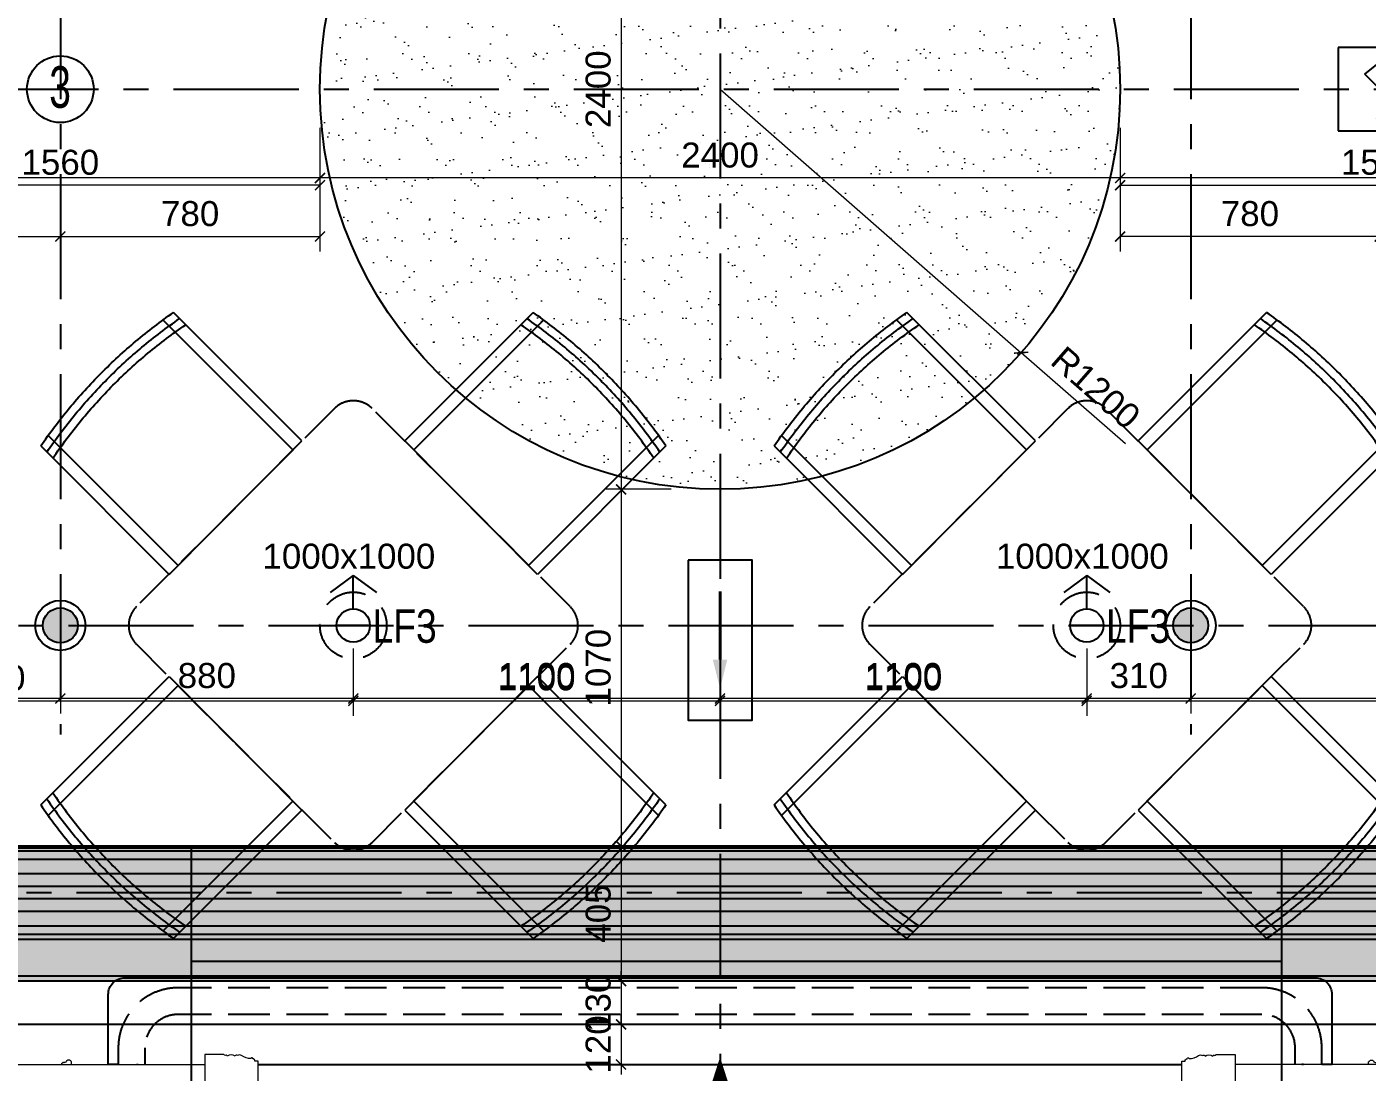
# Model space of a CAD drawing. Header units: millimetres. Extents: x -6033 to 120673, y -4970 to 90533.
# Drawn here: x 55271 to 59291, y 66417 to 69552 of the extents above; entities that cross this region are included whole.
import ezdxf
from ezdxf.enums import TextEntityAlignment as Align

# ---------------------------------------------------------------- set-up
doc = ezdxf.new("R2010")
doc.units = ezdxf.units.MM
for name, pattern in [('I-CEILING$0$CENTER', [2, 1.25, -0.25, 0.25, -0.25]), ('I-PLAN$0$ACAD_ISO02W100', [15, 12, -3]), ('I-PLAN$0$CENTER', [2, 1.25, -0.25, 0.25, -0.25]), ('I-PLAN$0$DASH', [0.35, 0.25, -0.1]), ('I-PLAN$0$DASHED', [19.05, 12.7, -6.35]), ('I-PLAN$0$HIDDEN2', [0.1875, 0.125, -0.0625])]:
    doc.linetypes.add(name, pattern=pattern)
doc.layers.get('DefPoints').update_dxf_attribs({"color": 250})
for name, color, linetype, lineweight in [('_ACM-A-ANNO-DIMS', 2, 'Continuous', 9), ('_ACM-A-ANNO-DIMS-a', 2, 'Continuous', 18), ('_ACM-A-ANNO-DIMS-b', 2, 'Continuous', 18), ('I-AR$0$I-SCOPE', 252, 'Continuous', 35), ('I-CEILING$0$_ACM-A-DETL', 7, 'Continuous', 9), ('I-CEILING$0$_ACM-A-HACH', 251, 'Continuous', 9), ('I-PLAN$0$I-PL-WALL-FHINISH', 73, 'Continuous', 13)]:
    doc.layers.add(name, color=color, linetype=linetype, lineweight=lineweight)
for name, color, linetype in [('I-AR$0$I-stairs', 2, 'Continuous'), ('I-CEILING$0$0-LIGHT-RC', 1, 'Continuous'), ('I-CEILING$0$0-LIGHT-TXT', 90, 'Continuous'), ('I-CEILING$0$EQUIP-消防', 3, 'Continuous'), ('I-CEILING$0$EQUIP_喷头', 90, 'Continuous'), ('I-CEILING$0$I-GRID', 252, 'I-CEILING$0$CENTER'), ('I-CEILING$0$I-RCP', 2, 'Continuous'), ('I-CEILING$0$I-RCP-AIR', 64, 'Continuous'), ('I-CEILING$0$I-RCP-COVER', 10, 'Continuous'), ('I-CEILING$0$I-RCP-REF', 3, 'Continuous'), ('I-PLAN$0$0-建-楼梯', 1, 'Continuous'), ('I-PLAN$0$A-stairs', 2, 'Continuous'), ('I-PLAN$0$FURN', 1, 'Continuous'), ('I-PLAN$0$I-GRID', 252, 'I-PLAN$0$CENTER'), ('I-PLAN$0$I-PL-FURN', 1, 'I-PLAN$0$DASH'), ('I-PLAN$0$I-PL-LIGHT', 1, 'I-PLAN$0$HIDDEN2'), ('I-PLAN$0$P-平面活动家具', 1, 'Continuous')]:
    doc.layers.add(name, color=color, linetype=linetype)
doc.styles.add('_ACM-G-NOTES', font='arial.ttf')
doc.styles.add('I-CEILING$0$_TEL_ATTDEF', font='GBENOR', dxfattribs={"width": 0.8, "height": 3, "bigfont": 'GBCBIG'})
doc.styles.add('I-CEILING$0$hztxt', font='ROS.shx', dxfattribs={"width": 0.7, "bigfont": 'HZTXT.shx'})
doc.styles.add('I-CEILING$0$I-CEILING$0$ar', font='arial.ttf', dxfattribs={"width": 0.8})
doc.styles.add('I-CEILING$0$Standard', font='arial.ttf')
doc.styles.add('I-CEILING$0$黑体', font='simhei.ttf', dxfattribs={"height": 600})
doc.styles.add('I-PLAN$0$Arial', font='ARIALUNI.ttf')
doc.dimstyles.new('_ACM-DIM-A_30', dxfattribs={"dimscale": 30, "dimtxt": 2.5, "dimasz": 1, "dimexe": 1.5, "dimexo": 1, "dimgap": 1, "dimtad": 1, "dimdec": 0, "dimrnd": 5, "dimzin": 1, "dimdsep": 46, "dimtxsty": '_ACM-G-NOTES', "dimblk": 'ARCHTICK', "dimcen": 2.5, "dimclrd": 256, "dimclre": 256, "dimclrt": 256, "dimadec": 3, "dimazin": 0, "dimtfac": 1, "dimtdec": 0, "dimtix": 1, "dimtmove": 0, "dimatfit": 3, "dimldrblk": 'DOTSMALL', "dimfxl": 5, "dimfxlon": 1, "dimlwd": 18, "dimlwe": 18, "dimarcsym": 0})

# ---------------------------------------------------------------- blocks, each defined once
blk = doc.blocks.new('I-AR')
at = {"layer": 'I-AR$0$I-SCOPE'}
h = blk.add_hatch(dxfattribs=at)
h.set_pattern_fill('ANSI31', color=256, scale=200)
h.paths.add_polyline_path([(63300, 72640), (66630, 72640), (66630, 70889.4), (90600, 70890), (90600, 66390), (96650, 66390), (96650, 24876.4), (18340, 24876.4), (18340, 66390), (48090, 66390), (48090, 72640), (51400, 72640), (51400, 72649.9), (52869.5, 72649.9), (52869.5, 72640), (55240, 72640), (55240, 72790), (59460, 72790), (59460, 72640), (61830.5, 72640), (61830.5, 72649.9), (63300, 72649.9)], flags=16)
h.paths.add_polyline_path([(7330, 0), (7330, -1770), (11180, -1770), (11180, 0), (18450, 0), (18450, 2900), (27550, 2900), (27550, 18090), (37037.3, 18090), (37037.3, 17350), (96200, 17350), (96200, 18120), (114640, 18120), (114640, 84500), (0, 84500), (0, 0)])
at = {"layer": 'I-AR$0$I-stairs'}
for p, q in [((48630, 67090), (66100, 67090)), ((55765, 66390), (55765, 67090)), ((59035, 66390), (59035, 67090)), ((55765, 66750), (59035, 66750))]:
    blk.add_line(p, q, dxfattribs=at)
blk = doc.blocks.new('I-PLAN$0$091116-BRASSERIE$0$Floor_03$0$Y_03_Floor$0$3rd-Floor-rest$0$A$C41AE3FBC')
at = {"layer": 'I-PLAN$0$I-PL-FURN', "ltscale": 500}
for p, q in [((-9.62, -6), (-9.62, 15.76)), ((9.62, -6.06), (9.62, 15.7))]:
    blk.add_line(p, q, dxfattribs=at)
blk.add_lwpolyline([(11.12, 15.38), (11.12, -6.06), (-11.12, -6), (-11.12, 15.44)], dxfattribs=at)
for centre, radius, start, end in [((-0.15, -45.9), 62.31, 79.5796, 100.1371), ((-0.15, -45.25), 60.66, 79.2974, 100.4193), ((-0.14, -44.6), 59.02, 78.9991, 100.7176)]:
    blk.add_arc(centre, radius, start, end, dxfattribs=at)
blk = doc.blocks.new('*U641')
at = {"layer": 'I-PLAN$0$I-PL-WALL-FHINISH'}
for points in [[(0, 50), (0, -30), (57, -30, -0.37825), (61.8, -27, 0.623496), (66.5, -25, 0.284819), (90.4, -25, 0.636149), (97.5, -27, 0.282378), (109.8, -26.5, -0.186128), (138.1, -17.9, 0.824383), (144, -16.9), (146.4, -16.9, -0.262247), (150, -13.9), (150, -9.9), (160, -9.9), (160, 559.9), (150, 559.9), (150, 563.9, -0.262247), (146.4, 566.9), (144, 566.9, 0.824383), (138.1, 567.9, -0.186128), (109.8, 576.5, 0.282378), (97.5, 577, 0.636149), (90.4, 575, 0.284819), (66.5, 575, 0.623496), (61.8, 577, -0.37825), (57, 580), (0, 580), (0, 500)], [(3090, 50), (3090, -30), (3033, -30, 0.37825), (3028.2, -27, -0.623496), (3023.5, -25, -0.284819), (2999.6, -25, -0.636149), (2992.5, -27, -0.282378), (2980.2, -26.5, 0.186128), (2951.9, -17.9, -0.824383), (2946, -16.9), (2943.6, -16.9, 0.262247), (2940, -13.9), (2940, -9.9), (2930, -9.9), (2930, 559.9), (2940, 559.9), (2940, 563.9, 0.262247), (2943.6, 566.9), (2946, 566.9, -0.824383), (2951.9, 567.9, 0.186128), (2980.2, 576.5, -0.282378), (2992.5, 577, -0.636149), (2999.6, 575, -0.284819), (3023.5, 575, -0.623496), (3028.2, 577, 0.37825), (3033, 580), (3090, 580), (3090, 500)]]:
    blk.add_lwpolyline(points, format="xyb", dxfattribs=at)
blk = doc.blocks.new('*U642')
at = {"layer": 'I-PLAN$0$I-PL-WALL-FHINISH'}
blk.add_lwpolyline([(0, 0), (2600.5, 0)], dxfattribs=at)
for points in [[(205, -1), (200, -1), (200, 0), (205, 0)], [(2395.5, -1), (2400.5, -1), (2400.5, 0), (2395.5, 0)]]:
    blk.add_lwpolyline(points, close=True, dxfattribs=at)
for points in [[(400, 0), (400, -8, -0.320816), (402.7, -10.6), (403.3, -10.6, 0.466827), (414.7, -10.6), (415.3, -10.6, -0.468154), (422.7, -5.5), (423.3, -4.8, 0.645582), (426.7, -4.6), (427.3, -4.6, -0.415157), (430, -3.3), (430, 0)], [(2200.5, 0), (2200.5, -8, 0.320816), (2197.8, -10.6), (2197.2, -10.6, -0.466827), (2185.8, -10.6), (2185.2, -10.6, 0.468154), (2177.8, -5.5), (2177.2, -4.8, -0.645582), (2173.8, -4.6), (2173.2, -4.6, 0.415157), (2170.5, -3.3), (2170.5, 0)]]:
    blk.add_lwpolyline(points, format="xyb", close=True, dxfattribs=at)
blk = doc.blocks.new('I-PLAN')
at = {"layer": 'I-PLAN$0$0-建-楼梯'}
blk.add_lwpolyline([(57350, 66080, 0, 0, 0), (57350, 66461.8, 0, 80, 0), (57350, 66337.1, 0, 0, 0)], format="xyseb", dxfattribs=at)
at = {"layer": 'I-PLAN$0$A-stairs'}
blk.add_lwpolyline([(55545, 66440), (55515, 66440), (55515, 66650, -0.414214), (55565, 66700), (59135, 66700, -0.414214), (59185, 66650), (59185, 66440), (59155, 66440)], format="xyb", dxfattribs=at)
at = {"layer": 'I-PLAN$0$I-GRID', "ltscale": 300}
for points in [[(57350, 74271.9), (57350, 60523.9)], [(47311.1, 69365), (67518.9, 69365)]]:
    blk.add_lwpolyline(points, dxfattribs=at)
at = {"layer": 'I-PLAN$0$I-PL-FURN', "ltscale": 500}
for points in [[(56306.6, 67106.1), (56900.5, 67700.1, 0.414214), (56900.5, 67813.2), (56306.6, 68407.2, 0.414214), (56193.4, 68407.2), (55599.5, 67813.2, 0.414214), (55599.5, 67700.1), (56193.4, 67106.1, 0.414214)], [(58506.6, 67106.1), (59100.5, 67700.1, 0.414214), (59100.5, 67813.2), (58506.6, 68407.2, 0.414214), (58393.4, 68407.2), (57799.5, 67813.2, 0.414214), (57799.5, 67700.1), (58393.4, 67106.1, 0.414214)]]:
    blk.add_lwpolyline(points, format="xyb", close=True, dxfattribs=at)
for points in [[(59155, 66440), (59155, 66490, 0.414214), (58975, 66670), (55725, 66670, 0.414214), (55545, 66490), (55545, 66440)], [(59075, 66440), (59075, 66490, 0.414214), (58975, 66590), (55725, 66590, 0.414214), (55625, 66490), (55625, 66440)]]:
    blk.add_lwpolyline(points, format="xyb", dxfattribs=at)
at = {"layer": 'I-PLAN$0$I-PL-LIGHT', "linetype": 'I-PLAN$0$DASHED', "ltscale": 10}
for centre in [(56250, 67756.6), (58450, 67756.6)]:
    blk.add_circle(centre, 100, dxfattribs=at)
at = {"layer": 'I-PLAN$0$I-PL-WALL-FHINISH'}
blk.add_blockref('*U641', (55805, 65890), dxfattribs=at)
at = {"layer": 'I-PLAN$0$I-PL-WALL-FHINISH', "xscale": -1, "rotation": 180}
blk.add_blockref('*U642', (53204.5, 66440), dxfattribs=at)
at = {"layer": 'I-PLAN$0$I-PL-WALL-FHINISH', "rotation": 180}
blk.add_blockref('*U642', (61495.5, 66440), dxfattribs=at)
at = {"layer": 'I-PLAN$0$P-平面活动家具', "yscale": 25.39999999990687, "zscale": 25.39999999990687}
for p, xscale, rotation in [((55788.2, 68218.4), -25.39999999990687, 45), ((56711.8, 68218.4), 25.39999999990687, 315), ((57988.2, 68218.4), -25.39999999990687, 45), ((58911.8, 68218.4), 25.39999999990687, 315), ((55788.2, 67294.8), 25.39999999990687, 135), ((56711.8, 67294.8), -25.39999999990687, 225), ((57988.2, 67294.8), 25.39999999990687, 135), ((58911.8, 67294.8), -25.39999999990687, 225)]:
    blk.add_blockref('I-PLAN$0$091116-BRASSERIE$0$Floor_03$0$Y_03_Floor$0$3rd-Floor-rest$0$A$C41AE3FBC', p, dxfattribs=dict(at, xscale=xscale, rotation=rotation))
at = {"layer": 'I-PLAN$0$FURN', "linetype": 'I-PLAN$0$ACAD_ISO02W100', "char_height": 75, "attachment_point": 1, "style": 'I-PLAN$0$Arial'}
for insert in [(55977.4, 68001.9), (58177.4, 68001.9)]:
    blk.add_mtext_dynamic_manual_height_columns('{\\fArial Unicode MS|b0|i0|c134|p34;1000x}1000', width=181404.2, gutter_width=600, heights=[131.5], dxfattribs=dict(at, insert=insert))
blk = doc.blocks.new('I-CEILING$0$K_09291619781205193186')
at = {"layer": 'I-CEILING$0$0-LIGHT-RC'}
for p, q in [((0, 150), (-69.1, 98.8)), ((0, 50), (0, 150)), ((0, 150), (69.1, 98.8)), ((50, 0), (-50, 0))]:
    blk.add_line(p, q, dxfattribs=at)
blk.add_circle((0, 0), 50, dxfattribs=at)
at = {"layer": 'I-CEILING$0$0-LIGHT-TXT', "style": 'I-CEILING$0$I-CEILING$0$ar', "width": 0.8}
blk.add_text('LF3', height=100, dxfattribs=at).set_placement((57.6, -52))
blk = doc.blocks.new('I-CEILING$0$R626')
for p, q in [((-250, 250), (-250, -250)), ((250, 250), (-250, 250)), ((250, -250), (250, 250)), ((-90, 90), (22.5, 180)), ((0, 0), (-90, 90)), ((0, 0), (90, -90)), ((90, -90), (-22.5, -180)), ((-250, -250), (250, -250))]:
    blk.add_line(p, q)
at = {"style": 'I-CEILING$0$Standard', "flags": 1}
blk.add_attdef('A', text='', height=0.009, dxfattribs=at).set_placement((0, 0), align=Align.MIDDLE_CENTER)
blk = doc.blocks.new('I-CEILING$0$A$C81734cc7')
at = {"layer": 'I-CEILING$0$_ACM-A-DETL'}
h = blk.add_hatch(color=256, dxfattribs=at)
edge = h.paths.add_edge_path()
edge.add_arc((0, 0), 52.5, 0, 360)
for radius in [75, 52.5]:
    blk.add_circle((0, 0), radius)
blk = doc.blocks.new('I-CEILING$0$$equip_U$00000441(DESKTOP-CO1PE1H)')
blk.add_circle((0, 0), 0.4)
at = {"color": 1, "style": 'I-CEILING$0$hztxt', "width": 0.7}
blk.add_text('3', height=0.5, dxfattribs=at).set_placement((-0.003, 0.027), align=Align.MIDDLE)
blk = doc.blocks.new('*U714')
at = {"ltscale": 0.1}
blk.add_lwpolyline([(-250, 200), (250, 200), (250, 0), (-250, 0)], close=True, dxfattribs=at)
at = {"ltscale": 0.1, "const_width": 9.38}
blk.add_lwpolyline([(-152.9, 100), (61.1, 100)], dxfattribs=at)
blk.add_solid([(61.1, 122.5), (151.1, 100), (61.1, 77.5)])
blk = doc.blocks.new('I-CEILING')
at = {"layer": 'I-CEILING$0$_ACM-A-HACH'}
h = blk.add_hatch(dxfattribs=at)
h.set_pattern_fill('AR-SAND', color=256, scale=2.5)
h.paths.add_polyline_path([(49785, 71635), (65255, 71635), (65255, 67095), (49785, 67095)], flags=16)
h.paths.add_polyline_path([(49380, 72040), (65660, 72040), (65660, 66690), (49380, 66690)])
h = blk.add_hatch(dxfattribs=at)
h.set_pattern_fill('AR-SAND', color=256, scale=2.5)
h.set_pattern_definition([(37.5, (-65, 0), (-4.00008, 122.35331), [0, -96.52, 0, -107.95, 0, -103.1875]), (7.5, (-65, 0), (112.38082, 179.20628), [0, -52.07, 0, -86.995, 0, -33.3375]), (327.5, (-143.1, 0), (197.74809, 0.3593), [0, -31.75, 0, -114.3, 0, -149.225]), (317.5, (-143.1, 0), (190.8891, 55.73233), [0, -15.875, 0, -74.93, 0, -85.725])])
edge = h.paths.add_edge_path()
edge.add_arc((57350, 69365), 1200, 0, 360)
at = {"layer": 'I-CEILING$0$I-GRID', "ltscale": 300}
blk.add_line((49395.4, 67756.6), (65155.5, 67756.6), dxfattribs=at)
blk.add_lwpolyline([(49645, 71775), (65395, 71775), (65395, 66955), (49645, 66955)], close=True, dxfattribs=at)
for points in [[(55371.2, 71510.7), (55371.2, 67429.8)], [(58761.9, 71510.7), (58761.9, 67429.8)]]:
    blk.add_lwpolyline(points, dxfattribs=at)
at = {"layer": 'I-CEILING$0$I-RCP'}
blk.add_lwpolyline([(49250, 72170), (65790, 72170), (65790, 66560), (49250, 66560)], close=True, dxfattribs=at)
blk.add_lwpolyline([(55965, 66439.9), (58735, 66439.9)], dxfattribs=at)
at = {"layer": 'I-CEILING$0$I-RCP-AIR'}
for points in [[(49545, 71875), (65495, 71875), (65495, 66855), (49545, 66855)], [(49588.7, 71831.3), (65451.3, 71831.3), (65451.3, 66898.7), (49588.7, 66898.7)], [(49626.3, 71793.7), (65413.7, 71793.7), (65413.7, 66936.3), (49626.3, 66936.3)], [(49663.8, 71756.2), (65376.2, 71756.2), (65376.2, 66973.8), (49663.8, 66973.8)], [(49701.3, 71718.7), (65338.7, 71718.7), (65338.7, 67011.3), (49701.3, 67011.3)], [(49745, 71675), (65295, 71675), (65295, 67055), (49745, 67055)]]:
    blk.add_lwpolyline(points, close=True, dxfattribs=at)
at = {"layer": 'I-CEILING$0$I-RCP-COVER'}
for points in [[(49380, 72040), (65660, 72040), (65660, 66690), (49380, 66690)], [(49395, 72025), (65645, 72025), (65645, 66705), (49395, 66705)], [(49505, 71915), (65535, 71915), (65535, 66815), (49505, 66815)], [(49520, 71900), (65520, 71900), (65520, 66830), (49520, 66830)], [(49770, 71650), (65270, 71650), (65270, 67080), (49770, 67080)], [(49785, 71635), (65255, 71635), (65255, 67095), (49785, 67095)]]:
    blk.add_lwpolyline(points, close=True, dxfattribs=at)
blk.add_circle((57350, 69365), 1200, dxfattribs=at)
for p in [(56250, 67756.6), (58450, 67756.6)]:
    blk.add_blockref('I-CEILING$0$K_09291619781205193186', p)
at = {"layer": 'I-CEILING$0$EQUIP-消防', "xscale": 0.5, "yscale": 0.5, "zscale": 0.5}
blk.add_blockref('I-CEILING$0$R626', (59328.8, 69365), dxfattribs=at)
at = {"layer": 'I-CEILING$0$EQUIP_喷头'}
for p in [(55371.2, 67756.6), (58761.9, 67756.6)]:
    blk.add_blockref('I-CEILING$0$A$C81734cc7', p, dxfattribs=at)
at = {"layer": 'I-CEILING$0$I-RCP-REF', "color": 1, "linetype": 'Continuous'}
ref = blk.add_blockref('I-CEILING$0$$equip_U$00000441(DESKTOP-CO1PE1H)', (55371.2, 69365), dxfattribs=dict(at, xscale=249.9999999999999, yscale=249.9999999999999, zscale=249.9999999999999))
ref.add_attrib('$TEXT$', 'REMARK', dxfattribs={"layer": 'I-CEILING$0$0-LIGHT-RC', "color": 7, "height": 0.005, "style": 'I-CEILING$0$_TEL_ATTDEF'}).set_placement((55371.3, 69365), align=Align.MIDDLE_CENTER)
at = {"layer": 'I-CEILING$0$I-RCP-REF', "linetype": 'Continuous', "xscale": -0.96, "yscale": 0.96, "zscale": 0.96, "rotation": 90}
blk.add_blockref('*U714', (57446, 67712.5), dxfattribs=at)
at = {"layer": 'I-CEILING$0$I-RCP-AIR', "style": 'I-CEILING$0$黑体'}
for tag, p in [('R', (61966.4, 71748.9)), ('R', (61966.4, 66925.2)), ('R', (51736.1, 63924.8)), ('R', (62976.1, 63924.8)), ('S', (56433.6, 63065))]:
    blk.add_attdef(tag, text='', height=100, dxfattribs=at).set_placement(p, align=Align.MIDDLE_CENTER)
blk = doc.blocks.new('_ArchTick')
at = {"color": 2, "linetype": 'ByBlock', "const_width": 0.15}
blk.add_lwpolyline([(-0.5, -0.5), (0.5, 0.5)], dxfattribs=at)
blk = doc.blocks.new('*D103')
at = {"layer": '_ACM-A-ANNO-DIMS', "lineweight": 18, "transparency": 16777216}
for p, q in [((57203, 68165), (57008, 68165)), ((57053, 68165), (57053, 67095)), ((57203, 67095), (57008, 67095))]:
    blk.add_line(p, q, dxfattribs=at)
at = {"layer": 'DefPoints', "color": 0, "transparency": 16777216}
for p in [(57415, 68165), (57053, 67095), (57415, 67095)]:
    blk.add_point(p, dxfattribs=at)
at = {"layer": '_ACM-A-ANNO-DIMS', "lineweight": 18, "transparency": 16777216, "xscale": 30, "yscale": 30, "zscale": 30}
for p, rotation in [((57053, 68165), 90), ((57053, 67095), 270)]:
    blk.add_blockref('_ArchTick', p, dxfattribs=dict(at, rotation=rotation))
at = {"layer": '_ACM-A-ANNO-DIMS', "transparency": 16777216, "insert": (56984.7, 67630), "char_height": 75, "attachment_point": 5, "rotation": 90, "style": '_ACM-G-NOTES'}
blk.add_mtext('1070', dxfattribs=at)
blk = doc.blocks.new('_DotSmall')
at = {"color": 0, "linetype": 'ByBlock', "const_width": 0.5}
blk.add_lwpolyline([(-0.0625, 0, 1), (0.0625, 0, 1)], format="xyb", close=True, dxfattribs=at)
blk = doc.blocks.new('*D102')
at = {"layer": '_ACM-A-ANNO-DIMS', "lineweight": 18, "transparency": 16777216}
for p, q in [((57203, 67095), (57008, 67095)), ((57053, 67095), (57053, 66690)), ((57203, 66690), (57008, 66690))]:
    blk.add_line(p, q, dxfattribs=at)
at = {"layer": 'DefPoints', "color": 0, "transparency": 16777216}
for p in [(57415, 67095), (57053, 66690), (57415, 66690)]:
    blk.add_point(p, dxfattribs=at)
at = {"layer": '_ACM-A-ANNO-DIMS', "lineweight": 18, "transparency": 16777216, "xscale": 30, "yscale": 30, "zscale": 30}
for p, rotation in [((57053, 67095), 90), ((57053, 66690), 270)]:
    blk.add_blockref('_ArchTick', p, dxfattribs=dict(at, rotation=rotation))
at = {"layer": '_ACM-A-ANNO-DIMS', "transparency": 16777216, "insert": (56984.7, 66892.5), "char_height": 75, "attachment_point": 5, "rotation": 90, "style": '_ACM-G-NOTES'}
blk.add_mtext('405', dxfattribs=at)
blk = doc.blocks.new('*D99')
at = {"layer": '_ACM-A-ANNO-DIMS', "lineweight": 18, "transparency": 16777216}
for p, q in [((57203, 70565), (57008, 70565)), ((57053, 70565), (57053, 68165)), ((57203, 68165), (57008, 68165))]:
    blk.add_line(p, q, dxfattribs=at)
at = {"layer": 'DefPoints', "color": 0, "transparency": 16777216}
for p in [(57415, 70565), (57053, 68165), (57415, 68165)]:
    blk.add_point(p, dxfattribs=at)
at = {"layer": '_ACM-A-ANNO-DIMS', "lineweight": 18, "transparency": 16777216, "xscale": 30, "yscale": 30, "zscale": 30}
for p, rotation in [((57053, 70565), 90), ((57053, 68165), 270)]:
    blk.add_blockref('_ArchTick', p, dxfattribs=dict(at, rotation=rotation))
at = {"layer": '_ACM-A-ANNO-DIMS', "transparency": 16777216, "insert": (56984.7, 69365), "char_height": 75, "attachment_point": 5, "rotation": 90, "style": '_ACM-G-NOTES'}
blk.add_mtext('2400', dxfattribs=at)
blk = doc.blocks.new('*D100')
at = {"layer": '_ACM-A-ANNO-DIMS', "lineweight": 18, "transparency": 16777216}
for p, q in [((57053, 66560), (57053, 66590)), ((57203, 66560), (57008, 66560)), ((57053, 66560), (57053, 66439.9)), ((57203, 66439.9), (57008, 66439.9)), ((57053, 66439.9), (57053, 66409.9))]:
    blk.add_line(p, q, dxfattribs=at)
at = {"layer": 'DefPoints', "color": 0, "transparency": 16777216}
for p in [(57415, 66560), (57053, 66439.9), (57415, 66439.9)]:
    blk.add_point(p, dxfattribs=at)
at = {"layer": '_ACM-A-ANNO-DIMS', "lineweight": 18, "transparency": 16777216, "xscale": 30, "yscale": 30, "zscale": 30}
for p, rotation in [((57053, 66560), 270), ((57053, 66439.9), 90)]:
    blk.add_blockref('_ArchTick', p, dxfattribs=dict(at, rotation=rotation))
at = {"layer": '_ACM-A-ANNO-DIMS', "transparency": 16777216, "insert": (56984.7, 66499.9), "char_height": 75, "attachment_point": 5, "rotation": 90, "style": '_ACM-G-NOTES'}
blk.add_mtext('120', dxfattribs=at)
blk = doc.blocks.new('*D53')
at = {"layer": '_ACM-A-ANNO-DIMS', "lineweight": 18, "transparency": 16777216}
for p, q in [((53035, 69248.8), (53035, 69053.8)), ((56150, 69248.8), (56150, 69053.8)), ((56150, 69098.8), (53035, 69098.8))]:
    blk.add_line(p, q, dxfattribs=at)
at = {"layer": 'DefPoints', "color": 0, "transparency": 16777216}
for p in [(53035, 69365), (56150, 69365), (53035, 69098.8)]:
    blk.add_point(p, dxfattribs=at)
at = {"layer": '_ACM-A-ANNO-DIMS', "lineweight": 18, "transparency": 16777216, "xscale": 30, "yscale": 30, "zscale": 30, "rotation": 180}
blk.add_blockref('_ArchTick', (53035, 69098.8), dxfattribs=at)
at = {"layer": '_ACM-A-ANNO-DIMS', "lineweight": 18, "transparency": 16777216, "xscale": 30, "yscale": 30, "zscale": 30}
blk.add_blockref('_ArchTick', (56150, 69098.8), dxfattribs=at)
at = {"layer": '_ACM-A-ANNO-DIMS', "transparency": 16777216, "insert": (54592.5, 69167.1), "char_height": 75, "attachment_point": 5, "style": '_ACM-G-NOTES'}
blk.add_mtext('3115', dxfattribs=at)
blk = doc.blocks.new('*D54')
at = {"layer": '_ACM-A-ANNO-DIMS', "lineweight": 18, "transparency": 16777216}
for p, q in [((56150, 69248.8), (56150, 69053.8)), ((58550, 69248.8), (58550, 69053.8)), ((58550, 69098.8), (56150, 69098.8))]:
    blk.add_line(p, q, dxfattribs=at)
at = {"layer": 'DefPoints', "color": 0, "transparency": 16777216}
for p in [(56150, 69365), (58550, 69365), (56150, 69098.8)]:
    blk.add_point(p, dxfattribs=at)
at = {"layer": '_ACM-A-ANNO-DIMS', "lineweight": 18, "transparency": 16777216, "xscale": 30, "yscale": 30, "zscale": 30, "rotation": 180}
blk.add_blockref('_ArchTick', (56150, 69098.8), dxfattribs=at)
at = {"layer": '_ACM-A-ANNO-DIMS', "lineweight": 18, "transparency": 16777216, "xscale": 30, "yscale": 30, "zscale": 30}
blk.add_blockref('_ArchTick', (58550, 69098.8), dxfattribs=at)
at = {"layer": '_ACM-A-ANNO-DIMS', "transparency": 16777216, "insert": (57350, 69167.1), "char_height": 75, "attachment_point": 5, "style": '_ACM-G-NOTES'}
blk.add_mtext('2400', dxfattribs=at)
blk = doc.blocks.new('*D55')
at = {"layer": '_ACM-A-ANNO-DIMS', "lineweight": 18, "transparency": 16777216}
for p, q in [((58550, 69248.8), (58550, 69053.8)), ((61665, 69248.8), (61665, 69053.8)), ((61665, 69098.8), (58550, 69098.8))]:
    blk.add_line(p, q, dxfattribs=at)
at = {"layer": 'DefPoints', "color": 0, "transparency": 16777216}
for p in [(58550, 69365), (61665, 69365), (58550, 69098.8)]:
    blk.add_point(p, dxfattribs=at)
at = {"layer": '_ACM-A-ANNO-DIMS', "lineweight": 18, "transparency": 16777216, "xscale": 30, "yscale": 30, "zscale": 30, "rotation": 180}
blk.add_blockref('_ArchTick', (58550, 69098.8), dxfattribs=at)
at = {"layer": '_ACM-A-ANNO-DIMS', "lineweight": 18, "transparency": 16777216, "xscale": 30, "yscale": 30, "zscale": 30}
blk.add_blockref('_ArchTick', (61665, 69098.8), dxfattribs=at)
at = {"layer": '_ACM-A-ANNO-DIMS', "transparency": 16777216, "insert": (60107.5, 69167.1), "char_height": 75, "attachment_point": 5, "style": '_ACM-G-NOTES'}
blk.add_mtext('3115', dxfattribs=at)
blk = doc.blocks.new('*D69')
at = {"layer": '_ACM-A-ANNO-DIMS', "lineweight": 18, "transparency": 16777216}
for p in [(57350, 69365), (58565.8, 68301.1)]:
    blk.add_line(p, (58253.1, 68574.8), dxfattribs=at)
at = {"layer": 'DefPoints', "color": 0, "transparency": 16777216}
for p in [(57350, 69365), (58253.1, 68574.8)]:
    blk.add_point(p, dxfattribs=at)
at = {"layer": '_ACM-A-ANNO-DIMS', "lineweight": 18, "transparency": 16777216, "xscale": 30, "yscale": 30, "zscale": 30, "rotation": 138.8121362563385}
blk.add_blockref('_ArchTick', (58253.1, 68574.8), dxfattribs=at)
at = {"layer": '_ACM-A-ANNO-DIMS', "transparency": 16777216, "insert": (58477, 68469.6), "char_height": 75, "attachment_point": 5, "rotation": 318.8121, "style": '_ACM-G-NOTES'}
blk.add_mtext('R1200', dxfattribs=at)
blk = doc.blocks.new('*D101')
at = {"layer": '_ACM-A-ANNO-DIMS', "lineweight": 18, "transparency": 16777216}
for p, q in [((57053, 66690), (57053, 66720)), ((57203, 66690), (57008, 66690)), ((57053, 66690), (57053, 66560)), ((57203, 66560), (57008, 66560)), ((57053, 66560), (57053, 66530))]:
    blk.add_line(p, q, dxfattribs=at)
at = {"layer": 'DefPoints', "color": 0, "transparency": 16777216}
for p in [(57415, 66690), (57053, 66560), (57415, 66560)]:
    blk.add_point(p, dxfattribs=at)
at = {"layer": '_ACM-A-ANNO-DIMS', "lineweight": 18, "transparency": 16777216, "xscale": 30, "yscale": 30, "zscale": 30}
for p, rotation in [((57053, 66690), 270), ((57053, 66560), 90)]:
    blk.add_blockref('_ArchTick', p, dxfattribs=dict(at, rotation=rotation))
at = {"layer": '_ACM-A-ANNO-DIMS', "transparency": 16777216, "insert": (56984.7, 66625), "char_height": 75, "attachment_point": 5, "rotation": 90, "style": '_ACM-G-NOTES'}
blk.add_mtext('130', dxfattribs=at)
blk = doc.blocks.new('*D111')
at = {"layer": '_ACM-A-ANNO-DIMS-a', "lineweight": 18, "transparency": 16777216}
for p, q in [((54592.5, 69227.1), (54592.5, 69032.1)), ((56150, 69227.1), (56150, 69032.1)), ((56150, 69077.1), (54592.5, 69077.1))]:
    blk.add_line(p, q, dxfattribs=at)
at = {"layer": 'DefPoints', "color": 0, "transparency": 16777216}
for p in [(54592.5, 69365), (56150, 69365), (54592.5, 69077.1)]:
    blk.add_point(p, dxfattribs=at)
at = {"layer": '_ACM-A-ANNO-DIMS-a', "lineweight": 18, "transparency": 16777216, "xscale": 30, "yscale": 30, "zscale": 30, "rotation": 180}
blk.add_blockref('_ArchTick', (54592.5, 69077.1), dxfattribs=at)
at = {"layer": '_ACM-A-ANNO-DIMS-a', "lineweight": 18, "transparency": 16777216, "xscale": 30, "yscale": 30, "zscale": 30}
blk.add_blockref('_ArchTick', (56150, 69077.1), dxfattribs=at)
at = {"layer": '_ACM-A-ANNO-DIMS-a', "transparency": 16777216, "insert": (55371.2, 69145.4), "char_height": 75, "attachment_point": 5, "style": '_ACM-G-NOTES'}
blk.add_mtext('1560', dxfattribs=at)
blk = doc.blocks.new('*D112')
at = {"layer": '_ACM-A-ANNO-DIMS-a', "lineweight": 18, "transparency": 16777216}
for p, q in [((58550, 69227.1), (58550, 69032.1)), ((60107.5, 69227.1), (60107.5, 69032.1)), ((58550, 69077.1), (60107.5, 69077.1))]:
    blk.add_line(p, q, dxfattribs=at)
at = {"layer": 'DefPoints', "color": 0, "transparency": 16777216}
for p in [(58550, 69365), (60107.5, 69365), (60107.5, 69077.1)]:
    blk.add_point(p, dxfattribs=at)
at = {"layer": '_ACM-A-ANNO-DIMS-a', "lineweight": 18, "transparency": 16777216, "xscale": 30, "yscale": 30, "zscale": 30, "rotation": 180}
blk.add_blockref('_ArchTick', (58550, 69077.1), dxfattribs=at)
at = {"layer": '_ACM-A-ANNO-DIMS-a', "lineweight": 18, "transparency": 16777216, "xscale": 30, "yscale": 30, "zscale": 30}
blk.add_blockref('_ArchTick', (60107.5, 69077.1), dxfattribs=at)
at = {"layer": '_ACM-A-ANNO-DIMS-a', "transparency": 16777216, "insert": (59328.8, 69145.4), "char_height": 75, "attachment_point": 5, "style": '_ACM-G-NOTES'}
blk.add_mtext('1560', dxfattribs=at)
blk = doc.blocks.new('*D115')
at = {"layer": '_ACM-A-ANNO-DIMS-a', "lineweight": 18, "transparency": 16777216}
for p, q in [((54050, 67680.6), (54050, 67485.6)), ((56250, 67680.6), (56250, 67485.6)), ((54050, 67530.6), (56250, 67530.6))]:
    blk.add_line(p, q, dxfattribs=at)
at = {"layer": 'DefPoints', "color": 0, "transparency": 16777216}
for p in [(54050, 67756.6), (56250, 67756.6), (56250, 67530.6)]:
    blk.add_point(p, dxfattribs=at)
at = {"layer": '_ACM-A-ANNO-DIMS-a', "lineweight": 18, "transparency": 16777216, "xscale": 30, "yscale": 30, "zscale": 30, "rotation": 180}
blk.add_blockref('_ArchTick', (54050, 67530.6), dxfattribs=at)
at = {"layer": '_ACM-A-ANNO-DIMS-a', "lineweight": 18, "transparency": 16777216, "xscale": 30, "yscale": 30, "zscale": 30}
blk.add_blockref('_ArchTick', (56250, 67530.6), dxfattribs=at)
at = {"layer": '_ACM-A-ANNO-DIMS-a', "transparency": 16777216, "insert": (55150, 67598.9), "char_height": 75, "attachment_point": 5, "style": '_ACM-G-NOTES'}
blk.add_mtext('2200', dxfattribs=at)
blk = doc.blocks.new('*D116')
at = {"layer": '_ACM-A-ANNO-DIMS-a', "lineweight": 18, "transparency": 16777216}
for p, q in [((56250, 67680.6), (56250, 67485.6)), ((57350, 67680.6), (57350, 67485.6)), ((56250, 67530.6), (57350, 67530.6))]:
    blk.add_line(p, q, dxfattribs=at)
at = {"layer": 'DefPoints', "color": 0, "transparency": 16777216}
for p in [(56250, 67756.6), (57350, 67756.6), (57350, 67530.6)]:
    blk.add_point(p, dxfattribs=at)
at = {"layer": '_ACM-A-ANNO-DIMS-a', "lineweight": 18, "transparency": 16777216, "xscale": 30, "yscale": 30, "zscale": 30, "rotation": 180}
blk.add_blockref('_ArchTick', (56250, 67530.6), dxfattribs=at)
at = {"layer": '_ACM-A-ANNO-DIMS-a', "lineweight": 18, "transparency": 16777216, "xscale": 30, "yscale": 30, "zscale": 30}
blk.add_blockref('_ArchTick', (57350, 67530.6), dxfattribs=at)
at = {"layer": '_ACM-A-ANNO-DIMS-a', "transparency": 16777216, "insert": (56800, 67598.9), "char_height": 75, "attachment_point": 5, "style": '_ACM-G-NOTES'}
blk.add_mtext('1100', dxfattribs=at)
blk = doc.blocks.new('*D117')
at = {"layer": '_ACM-A-ANNO-DIMS-a', "lineweight": 18, "transparency": 16777216}
for p, q in [((58450, 67680.6), (58450, 67485.6)), ((60650, 67680.6), (60650, 67485.6)), ((58450, 67530.6), (60650, 67530.6))]:
    blk.add_line(p, q, dxfattribs=at)
at = {"layer": 'DefPoints', "color": 0, "transparency": 16777216}
for p in [(58450, 67756.6), (60650, 67756.6), (60650, 67530.6)]:
    blk.add_point(p, dxfattribs=at)
at = {"layer": '_ACM-A-ANNO-DIMS-a', "lineweight": 18, "transparency": 16777216, "xscale": 30, "yscale": 30, "zscale": 30, "rotation": 180}
blk.add_blockref('_ArchTick', (58450, 67530.6), dxfattribs=at)
at = {"layer": '_ACM-A-ANNO-DIMS-a', "lineweight": 18, "transparency": 16777216, "xscale": 30, "yscale": 30, "zscale": 30}
blk.add_blockref('_ArchTick', (60650, 67530.6), dxfattribs=at)
at = {"layer": '_ACM-A-ANNO-DIMS-a', "transparency": 16777216, "insert": (59550, 67598.9), "char_height": 75, "attachment_point": 5, "style": '_ACM-G-NOTES'}
blk.add_mtext('2200', dxfattribs=at)
blk = doc.blocks.new('*D118')
at = {"layer": '_ACM-A-ANNO-DIMS-a', "lineweight": 18, "transparency": 16777216}
for p, q in [((57350, 67680.6), (57350, 67485.6)), ((58450, 67680.6), (58450, 67485.6)), ((57350, 67530.6), (58450, 67530.6))]:
    blk.add_line(p, q, dxfattribs=at)
at = {"layer": 'DefPoints', "color": 0, "transparency": 16777216}
for p in [(57350, 67756.6), (58450, 67756.6), (58450, 67530.6)]:
    blk.add_point(p, dxfattribs=at)
at = {"layer": '_ACM-A-ANNO-DIMS-a', "lineweight": 18, "transparency": 16777216, "xscale": 30, "yscale": 30, "zscale": 30, "rotation": 180}
blk.add_blockref('_ArchTick', (57350, 67530.6), dxfattribs=at)
at = {"layer": '_ACM-A-ANNO-DIMS-a', "lineweight": 18, "transparency": 16777216, "xscale": 30, "yscale": 30, "zscale": 30}
blk.add_blockref('_ArchTick', (58450, 67530.6), dxfattribs=at)
at = {"layer": '_ACM-A-ANNO-DIMS-a', "transparency": 16777216, "insert": (57900, 67598.9), "char_height": 75, "attachment_point": 5, "style": '_ACM-G-NOTES'}
blk.add_mtext('1100', dxfattribs=at)
blk = doc.blocks.new('*D204')
at = {"layer": '_ACM-A-ANNO-DIMS-b', "lineweight": 18, "transparency": 16777216}
for p, q in [((58761.9, 67687.7), (58761.9, 67492.7)), ((60650, 67687.7), (60650, 67492.7)), ((60650, 67537.7), (58761.9, 67537.7))]:
    blk.add_line(p, q, dxfattribs=at)
at = {"layer": 'DefPoints', "color": 0, "transparency": 16777216}
for p in [(58761.9, 67756.6), (60650, 67756.6), (58761.9, 67537.7)]:
    blk.add_point(p, dxfattribs=at)
at = {"layer": '_ACM-A-ANNO-DIMS-b', "lineweight": 18, "transparency": 16777216, "xscale": 30, "yscale": 30, "zscale": 30, "rotation": 180}
blk.add_blockref('_ArchTick', (58761.9, 67537.7), dxfattribs=at)
at = {"layer": '_ACM-A-ANNO-DIMS-b', "lineweight": 18, "transparency": 16777216, "xscale": 30, "yscale": 30, "zscale": 30}
blk.add_blockref('_ArchTick', (60650, 67537.7), dxfattribs=at)
at = {"layer": '_ACM-A-ANNO-DIMS-b', "transparency": 16777216, "insert": (59705.9, 67606), "char_height": 75, "attachment_point": 5, "style": '_ACM-G-NOTES'}
blk.add_mtext('1890', dxfattribs=at)
blk = doc.blocks.new('*D203')
at = {"layer": '_ACM-A-ANNO-DIMS-b', "lineweight": 18, "transparency": 16777216}
for p, q in [((58450, 67687.7), (58450, 67492.7)), ((58761.9, 67687.7), (58761.9, 67492.7)), ((58761.9, 67537.7), (58450, 67537.7))]:
    blk.add_line(p, q, dxfattribs=at)
at = {"layer": 'DefPoints', "color": 0, "transparency": 16777216}
for p in [(58450, 67756.6), (58761.9, 67756.6), (58450, 67537.7)]:
    blk.add_point(p, dxfattribs=at)
at = {"layer": '_ACM-A-ANNO-DIMS-b', "lineweight": 18, "transparency": 16777216, "xscale": 30, "yscale": 30, "zscale": 30, "rotation": 180}
blk.add_blockref('_ArchTick', (58450, 67537.7), dxfattribs=at)
at = {"layer": '_ACM-A-ANNO-DIMS-b', "lineweight": 18, "transparency": 16777216, "xscale": 30, "yscale": 30, "zscale": 30}
blk.add_blockref('_ArchTick', (58761.9, 67537.7), dxfattribs=at)
at = {"layer": '_ACM-A-ANNO-DIMS-b', "transparency": 16777216, "insert": (58605.9, 67606), "char_height": 75, "attachment_point": 5, "style": '_ACM-G-NOTES'}
blk.add_mtext('310', dxfattribs=at)
blk = doc.blocks.new('*D207')
at = {"layer": '_ACM-A-ANNO-DIMS-b', "lineweight": 18, "transparency": 16777216}
for p, q in [((57350, 67687.7), (57350, 67492.7)), ((58450, 67687.7), (58450, 67492.7)), ((58450, 67537.7), (57350, 67537.7))]:
    blk.add_line(p, q, dxfattribs=at)
at = {"layer": 'DefPoints', "color": 0, "transparency": 16777216}
for p in [(57350, 67756.6), (58450, 67756.6), (57350, 67537.7)]:
    blk.add_point(p, dxfattribs=at)
at = {"layer": '_ACM-A-ANNO-DIMS-b', "lineweight": 18, "transparency": 16777216, "xscale": 30, "yscale": 30, "zscale": 30, "rotation": 180}
blk.add_blockref('_ArchTick', (57350, 67537.7), dxfattribs=at)
at = {"layer": '_ACM-A-ANNO-DIMS-b', "lineweight": 18, "transparency": 16777216, "xscale": 30, "yscale": 30, "zscale": 30}
blk.add_blockref('_ArchTick', (58450, 67537.7), dxfattribs=at)
at = {"layer": '_ACM-A-ANNO-DIMS-b', "transparency": 16777216, "insert": (57900, 67606), "char_height": 75, "attachment_point": 5, "style": '_ACM-G-NOTES'}
blk.add_mtext('1100', dxfattribs=at)
blk = doc.blocks.new('*D208')
at = {"layer": '_ACM-A-ANNO-DIMS-b', "lineweight": 18, "transparency": 16777216}
for p, q in [((56250, 67687.7), (56250, 67492.7)), ((57350, 67687.7), (57350, 67492.7)), ((57350, 67537.7), (56250, 67537.7))]:
    blk.add_line(p, q, dxfattribs=at)
at = {"layer": 'DefPoints', "color": 0, "transparency": 16777216}
for p in [(56250, 67756.6), (57350, 67756.6), (56250, 67537.7)]:
    blk.add_point(p, dxfattribs=at)
at = {"layer": '_ACM-A-ANNO-DIMS-b', "lineweight": 18, "transparency": 16777216, "xscale": 30, "yscale": 30, "zscale": 30, "rotation": 180}
blk.add_blockref('_ArchTick', (56250, 67537.7), dxfattribs=at)
at = {"layer": '_ACM-A-ANNO-DIMS-b', "lineweight": 18, "transparency": 16777216, "xscale": 30, "yscale": 30, "zscale": 30}
blk.add_blockref('_ArchTick', (57350, 67537.7), dxfattribs=at)
at = {"layer": '_ACM-A-ANNO-DIMS-b', "transparency": 16777216, "insert": (56800, 67606), "char_height": 75, "attachment_point": 5, "style": '_ACM-G-NOTES'}
blk.add_mtext('1100', dxfattribs=at)
blk = doc.blocks.new('*D209')
at = {"layer": '_ACM-A-ANNO-DIMS-b', "lineweight": 18, "transparency": 16777216}
for p, q in [((55371.2, 67687.7), (55371.2, 67492.7)), ((56250, 67687.7), (56250, 67492.7)), ((56250, 67537.7), (55371.2, 67537.7))]:
    blk.add_line(p, q, dxfattribs=at)
at = {"layer": 'DefPoints', "color": 0, "transparency": 16777216}
for p in [(55371.2, 67756.6), (56250, 67756.6), (55371.2, 67537.7)]:
    blk.add_point(p, dxfattribs=at)
at = {"layer": '_ACM-A-ANNO-DIMS-b', "lineweight": 18, "transparency": 16777216, "xscale": 30, "yscale": 30, "zscale": 30, "rotation": 180}
blk.add_blockref('_ArchTick', (55371.2, 67537.7), dxfattribs=at)
at = {"layer": '_ACM-A-ANNO-DIMS-b', "lineweight": 18, "transparency": 16777216, "xscale": 30, "yscale": 30, "zscale": 30}
blk.add_blockref('_ArchTick', (56250, 67537.7), dxfattribs=at)
at = {"layer": '_ACM-A-ANNO-DIMS-b', "transparency": 16777216, "insert": (55810.6, 67606), "char_height": 75, "attachment_point": 5, "style": '_ACM-G-NOTES'}
blk.add_mtext('880', dxfattribs=at)
blk = doc.blocks.new('*D210')
at = {"layer": '_ACM-A-ANNO-DIMS-b', "lineweight": 18, "transparency": 16777216}
for p, q in [((54050, 67687.7), (54050, 67492.7)), ((55371.2, 67687.7), (55371.2, 67492.7)), ((55371.2, 67537.7), (54050, 67537.7))]:
    blk.add_line(p, q, dxfattribs=at)
at = {"layer": 'DefPoints', "color": 0, "transparency": 16777216}
for p in [(54050, 67756.6), (55371.2, 67756.6), (54050, 67537.7)]:
    blk.add_point(p, dxfattribs=at)
at = {"layer": '_ACM-A-ANNO-DIMS-b', "lineweight": 18, "transparency": 16777216, "xscale": 30, "yscale": 30, "zscale": 30, "rotation": 180}
blk.add_blockref('_ArchTick', (54050, 67537.7), dxfattribs=at)
at = {"layer": '_ACM-A-ANNO-DIMS-b', "lineweight": 18, "transparency": 16777216, "xscale": 30, "yscale": 30, "zscale": 30}
blk.add_blockref('_ArchTick', (55371.2, 67537.7), dxfattribs=at)
at = {"layer": '_ACM-A-ANNO-DIMS-b', "transparency": 16777216, "insert": (54710.6, 67606), "char_height": 75, "attachment_point": 5, "style": '_ACM-G-NOTES'}
blk.add_mtext('1320', dxfattribs=at)
blk = doc.blocks.new('*D260')
at = {"layer": '_ACM-A-ANNO-DIMS-b', "lineweight": 18, "transparency": 16777216}
for p, q in [((55371.3, 69073.2), (55371.3, 68878.2)), ((56150, 69073.2), (56150, 68878.2)), ((55371.3, 68923.2), (56150, 68923.2))]:
    blk.add_line(p, q, dxfattribs=at)
at = {"layer": 'DefPoints', "color": 0, "transparency": 16777216}
for p in [(55371.3, 69365), (56150, 69365), (56150, 68923.2)]:
    blk.add_point(p, dxfattribs=at)
at = {"layer": '_ACM-A-ANNO-DIMS-b', "lineweight": 18, "transparency": 16777216, "xscale": 30, "yscale": 30, "zscale": 30, "rotation": 180}
blk.add_blockref('_ArchTick', (55371.3, 68923.2), dxfattribs=at)
at = {"layer": '_ACM-A-ANNO-DIMS-b', "lineweight": 18, "transparency": 16777216, "xscale": 30, "yscale": 30, "zscale": 30}
blk.add_blockref('_ArchTick', (56150, 68923.2), dxfattribs=at)
at = {"layer": '_ACM-A-ANNO-DIMS-b', "transparency": 16777216, "insert": (55760.6, 68991.5), "char_height": 75, "attachment_point": 5, "style": '_ACM-G-NOTES'}
blk.add_mtext('780', dxfattribs=at)
blk = doc.blocks.new('*D259')
at = {"layer": '_ACM-A-ANNO-DIMS-b', "lineweight": 18, "transparency": 16777216}
for p, q in [((54592.5, 69073.2), (54592.5, 68878.2)), ((55371.3, 69073.2), (55371.3, 68878.2)), ((54592.5, 68923.2), (55371.3, 68923.2))]:
    blk.add_line(p, q, dxfattribs=at)
at = {"layer": 'DefPoints', "color": 0, "transparency": 16777216}
for p in [(54592.5, 69365), (55371.3, 69365), (55371.3, 68923.2)]:
    blk.add_point(p, dxfattribs=at)
at = {"layer": '_ACM-A-ANNO-DIMS-b', "lineweight": 18, "transparency": 16777216, "xscale": 30, "yscale": 30, "zscale": 30, "rotation": 180}
blk.add_blockref('_ArchTick', (54592.5, 68923.2), dxfattribs=at)
at = {"layer": '_ACM-A-ANNO-DIMS-b', "lineweight": 18, "transparency": 16777216, "xscale": 30, "yscale": 30, "zscale": 30}
blk.add_blockref('_ArchTick', (55371.3, 68923.2), dxfattribs=at)
at = {"layer": '_ACM-A-ANNO-DIMS-b', "transparency": 16777216, "insert": (54981.9, 68991.5), "char_height": 75, "attachment_point": 5, "style": '_ACM-G-NOTES'}
blk.add_mtext('780', dxfattribs=at)
blk = doc.blocks.new('*D263')
at = {"layer": '_ACM-A-ANNO-DIMS-b', "lineweight": 18, "transparency": 16777216}
for p, q in [((58550, 69073.2), (58550, 68878.2)), ((59328.8, 69073.2), (59328.8, 68878.2)), ((59328.8, 68923.2), (58550, 68923.2))]:
    blk.add_line(p, q, dxfattribs=at)
at = {"layer": 'DefPoints', "color": 0, "transparency": 16777216}
for p in [(58550, 69365), (59328.8, 69365), (58550, 68923.2)]:
    blk.add_point(p, dxfattribs=at)
at = {"layer": '_ACM-A-ANNO-DIMS-b', "lineweight": 18, "transparency": 16777216, "xscale": 30, "yscale": 30, "zscale": 30, "rotation": 180}
blk.add_blockref('_ArchTick', (58550, 68923.2), dxfattribs=at)
at = {"layer": '_ACM-A-ANNO-DIMS-b', "lineweight": 18, "transparency": 16777216, "xscale": 30, "yscale": 30, "zscale": 30}
blk.add_blockref('_ArchTick', (59328.8, 68923.2), dxfattribs=at)
at = {"layer": '_ACM-A-ANNO-DIMS-b', "transparency": 16777216, "insert": (58939.4, 68991.5), "char_height": 75, "attachment_point": 5, "style": '_ACM-G-NOTES'}
blk.add_mtext('780', dxfattribs=at)

msp = doc.modelspace()

# ---------------------------------------------------------------- block references
for name in ['I-AR', 'I-PLAN']:
    msp.add_blockref(name, (0, 0))

# ---------------------------------------------------------------- next in the draw order: block references
msp.add_blockref('I-CEILING', (0, 0))

# ---------------------------------------------------------------- next in the draw order: dimensions: what is measured, and where the dimension line sits
at = {"layer": '_ACM-A-ANNO-DIMS'}
for base, p1, p2, picture, middle in [((57053, 68165), (57415, 70565), (57415, 68165), '*D99', (56984.7, 69365)), ((57053, 67095), (57415, 68165), (57415, 67095), '*D103', (56984.7, 67630)), ((57053, 66690), (57415, 67095), (57415, 66690), '*D102', (56984.7, 66892.5)), ((57053, 66560), (57415, 66690), (57415, 66560), '*D101', (56984.7, 66625)), ((57053, 66439.9), (57415, 66560), (57415, 66439.9), '*D100', (56984.7, 66499.9))]:
    dim = msp.add_linear_dim(base=base, p1=p1, p2=p2, angle=90, dimstyle='_ACM-DIM-A_30', dxfattribs=at)
    dim.commit()
    dim.dimension.update_dxf_attribs({"geometry": picture, "text_midpoint": middle})
for base, p1, p2, picture, middle in [((53035, 69098.8), (56150, 69365), (53035, 69365), '*D53', (54592.5, 69167.1)), ((56150, 69098.8), (58550, 69365), (56150, 69365), '*D54', (57350, 69167.1)), ((58550, 69098.8), (61665, 69365), (58550, 69365), '*D55', (60107.5, 69167.1))]:
    dim = msp.add_linear_dim(base=base, p1=p1, p2=p2, dimstyle='_ACM-DIM-A_30', dxfattribs=at)
    dim.commit()
    dim.dimension.update_dxf_attribs({"geometry": picture, "text_midpoint": middle})
dim = msp.add_radius_dim(center=(57350, 69365), mpoint=(58253.1, 68574.8), dimstyle='_ACM-DIM-A_30', dxfattribs=at)
dim.commit()
dim.dimension.update_dxf_attribs({"geometry": '*D69', "text_midpoint": (58477, 68469.6)})
at = {"layer": '_ACM-A-ANNO-DIMS-a'}
for base, p1, p2, picture, middle in [((54592.5, 69077.1464524), (56150, 69365), (54592.5, 69365), '*D111', (55371.25, 69145.4394265)), ((60107.5, 69077.1464524), (58550, 69365), (60107.5, 69365), '*D112', (59328.75, 69145.4394265)), ((56250, 67530.6), (54050, 67756.6), (56250, 67756.6), '*D115', (55150, 67598.9)), ((57350, 67530.6), (56250, 67756.6), (57350, 67756.6), '*D116', (56800, 67598.9)), ((58450, 67530.6), (57350, 67756.6), (58450, 67756.6), '*D118', (57900, 67598.9)), ((60650, 67530.6), (58450, 67756.6), (60650, 67756.6), '*D117', (59550, 67598.9))]:
    dim = msp.add_linear_dim(base=base, p1=p1, p2=p2, dimstyle='_ACM-DIM-A_30', override={"dimzin": 8}, dxfattribs=at)
    dim.commit()
    dim.dimension.update_dxf_attribs({"geometry": picture, "text_midpoint": middle})
at = {"layer": '_ACM-A-ANNO-DIMS-b'}
for base, p1, p2, picture, middle in [((55371.3, 68923.2), (54592.5, 69365), (55371.3, 69365), '*D259', (54981.9, 68991.5)), ((56150, 68923.2), (55371.3, 69365), (56150, 69365), '*D260', (55760.6, 68991.5)), ((58550, 68923.2), (59328.8, 69365), (58550, 69365), '*D263', (58939.4, 68991.5)), ((54050, 67537.7), (55371.2, 67756.6), (54050, 67756.6), '*D210', (54710.6, 67606)), ((55371.2, 67537.7), (56250, 67756.6), (55371.2, 67756.6), '*D209', (55810.6, 67606)), ((56250, 67537.7), (57350, 67756.6), (56250, 67756.6), '*D208', (56800, 67606)), ((57350, 67537.7), (58450, 67756.6), (57350, 67756.6), '*D207', (57900, 67606)), ((58450, 67537.7), (58761.9, 67756.6), (58450, 67756.6), '*D203', (58605.9, 67606)), ((58761.9, 67537.7), (60650, 67756.6), (58761.9, 67756.6), '*D204', (59705.9, 67606))]:
    dim = msp.add_linear_dim(base=base, p1=p1, p2=p2, dimstyle='_ACM-DIM-A_30', override={"dimzin": 8}, dxfattribs=at)
    dim.commit()
    dim.dimension.update_dxf_attribs({"geometry": picture, "text_midpoint": middle})

doc.saveas('drawing.dxf')
